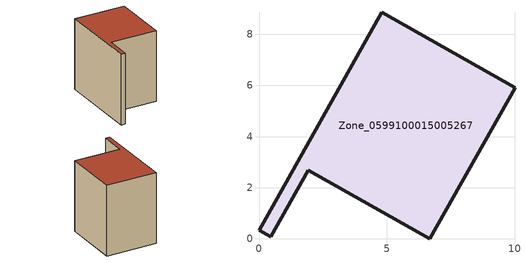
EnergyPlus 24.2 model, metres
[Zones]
Zone_0599100015005267
 floor ground (C_G): 4.81,8.86 10.02,5.91 6.69,0 1.93,2.69 0.45,0.08 0,0.33 z0.91
 wall outside (C_F): 10.02,5.91 4.81,8.86 0,0.33 0.45,0.08 1.93,2.69 6.69,0 10.02,5.91 z0.91:9.2
 roof outside (C_R): 4.81,8.86 0,0.33 0.45,0.08 1.93,2.69 6.69,0 10.02,5.91 z9.2
[BUILDING]
Pand.0599100015005267: North Axis=0; Terrain=City; Loads Convergence Tolerance Value=0.04; Temperature Convergence Tolerance Value=0.4; Solar Distribution=FullExterior; Maximum Number of Warmup Days=25; Minimum Number of Warmup Days=1
[Site:Location]
Rotterdam.The.Hague.AP_ZH_NLD Design_Conditions: Latitude=51.96; Longitude=4.45; Time Zone=1; Elevation=-4.5
[SITE:GROUNDTEMPERATURE:BUILDINGSURFACE]
18, 18, 18, 18, 18, 18, 18, 18, 18, 18, 18, 18
[MATERIAL] Thermal Absorptance=0.9; Solar Absorptance=0.7; Visible Absorptance=0.7
Name | Roughness | Thickness | Conductivity | Density | Specific Heat
G.TI.1946-1964 | MediumSmooth | 0.15 | 1 | 540 | 1210
F.TI.1946-1964 | Rough | 0.3 | 0.857143 | 1920 | 840
R.TI.1946-1964 | MediumRough | 0.2 | 0.277778 | 1500 | 1000
[CONSTRUCTION]
C_G: G.TI.1946-1964
C_F: F.TI.1946-1964
C_R: R.TI.1946-1964
[ZONE]
Zone_0599100015005267: Type=1; Multiplier=1; Ceiling Height=Autocalculate; Volume=Autocalculate; Floor Area=autocalculate; Part of Total Floor Area=Yes
[ZONEINFILTRATION:DESIGNFLOWRATE]
Infil_Zone_0599100015005267: Zone or ZoneList or Space or SpaceList=Zone_0599100015005267; Schedule=AlwaysOn; Design Flow Rate Calculation Method=Flow/Area; Flow Rate per Floor Area=0.003; Constant Term Coefficient=1; Temperature Term Coefficient=0; Velocity Term Coefficient=0; Velocity Squared Term Coefficient=0
[HVACTEMPLATE:ZONE:IDEALLOADSAIRSYSTEM]
Zone_0599100015005267: Maximum Heating Supply Air Temperature=50; Minimum Cooling Supply Air Temperature=13; Maximum Heating Supply Air Humidity Ratio=0.0156; Minimum Cooling Supply Air Humidity Ratio=0.0077; Heating Limit=NoLimit; Cooling Limit=NoLimit; Dehumidification Control Type=ConstantSensibleHeatRatio; Cooling Sensible Heat Ratio=0.7; Dehumidification Setpoint=60; Humidification Control Type=None; Humidification Setpoint=30; Outdoor Air Method=None; Outdoor Air Flow Rate per Person=0.00944; Outdoor Air Flow Rate per Zone Floor Area=0; Outdoor Air Flow Rate per Zone=0; Demand Controlled Ventilation Type=None; Outdoor Air Economizer Type=NoEconomizer; Heat Recovery Type=None; Sensible Heat Recovery Effectiveness=0.7; Latent Heat Recovery Effectiveness=0.65
[ZONECONTROL:THERMOSTAT]
ThermostatControl_Zone_0599100015005267: Zone or ZoneList=Zone_0599100015005267; Control Type Schedule=DualSetpointControlType; Control 1=Thermostat_Zone_0599100015005267; Temperature Difference Between Cutout And Setpoint=0
[THERMOSTATSETPOINT:DUALSETPOINT]
Thermostat_Zone_0599100015005267: Heating Setpoint Temperature Schedule=HeatingSetpoint_Zone_0599100015005267; Cooling Setpoint Temperature Schedule=CoolingSetpoint_Zone_0599100015005267
[SCHEDULE:COMPACT]
HeatingSetpoint_Zone_0599100015005267: Through: 12/31, For: AllDays, Until: 24:00, 21
CoolingSetpoint_Zone_0599100015005267: Through: 12/31, For: AllDays, Until: 24:00, 24
DualSetpointControlType: Through: 12/31, For: AllDays, Until: 24:00, 4
AlwaysOn: Through: 12/31, For: AllDays, Until: 24:00, 1
